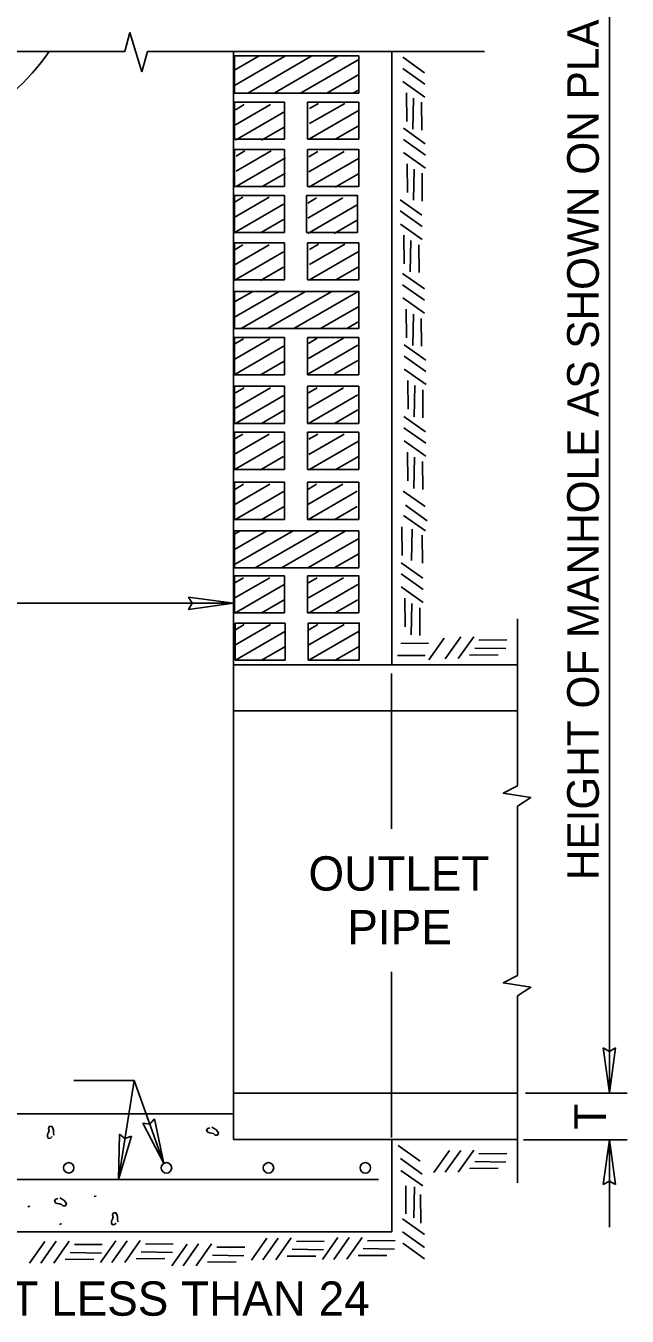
# Model space of a CAD drawing. Extents: x 142 to 502, y -55 to 229.
# Drawn here: x 212.68 to 235.48, y 35.25 to 84.17 of the extents above; entities that cross this region are included whole.
import ezdxf

# ---------------------------------------------------------------- set-up
doc = ezdxf.new("R2010")
doc.units = 0
doc.layers.add('Level 1', color=7, linetype='Continuous')

msp = doc.modelspace()

# ---------------------------------------------------------------- linework, layer by layer
at = {"layer": 'Level 1'}
for p, q in [((234.809, 43.699), (234.809, 105.67)), ((216.434, 83.192), (216.626, 83.912)), ((217.086, 82.424), (216.626, 83.912)), ((196.856, 83.192), (216.434, 83.192)), ((217.291, 83.192), (217.086, 82.424)), ((217.291, 83.192), (230.07, 83.192)), ((220.559, 41.948), (220.559, 83.191)), ((226.559, 59.948), (226.559, 83.191)), ((220.599, 82.487), (221.531, 83.026)), ((220.599, 81.91), (222.531, 83.026)), ((221.094, 81.618), (223.531, 83.026)), ((222.094, 81.618), (224.531, 83.026)), ((223.094, 81.618), (225.304, 82.894)), ((226.975, 82.974), (227.804, 82.389)), ((224.094, 81.618), (225.304, 82.317)), ((226.979, 82.546), (227.808, 81.961)), ((225.094, 81.618), (225.304, 81.74)), ((226.983, 82.052), (227.812, 81.467)), ((222.495, 81.278), (222.495, 79.871)), ((223.368, 81.278), (223.368, 79.871)), ((223.442, 80.459), (224.774, 81.228)), ((223.442, 81.036), (223.774, 81.228)), ((227.119, 81.625), (227.129, 80.538)), ((227.384, 81.43), (227.362, 80.244)), ((227.682, 81.268), (227.692, 80.214)), ((220.627, 80.411), (221.959, 81.18)), ((220.627, 80.988), (220.959, 81.18)), ((220.627, 79.834), (222.503, 80.917)), ((223.442, 79.882), (225.319, 80.965)), ((221.624, 79.832), (222.503, 80.34)), ((224.44, 79.88), (225.319, 80.388)), ((226.999, 80.282), (227.828, 79.697)), ((227.002, 79.854), (227.831, 79.269)), ((220.559, 77.905), (220.559, 79.604)), ((220.651, 78.654), (221.983, 79.423)), ((220.651, 79.231), (220.983, 79.423)), ((222.495, 79.483), (222.495, 78.075)), ((223.368, 79.483), (223.368, 78.075)), ((223.418, 78.63), (224.75, 79.399)), ((223.418, 79.207), (223.75, 79.399)), ((227.007, 79.36), (227.836, 78.775)), ((220.651, 78.076), (222.528, 79.16)), ((223.418, 78.052), (225.295, 79.136)), ((227.143, 78.933), (227.152, 77.847)), ((221.649, 78.075), (222.528, 78.583)), ((224.416, 78.051), (225.295, 78.558)), ((227.408, 78.738), (227.386, 77.552)), ((227.706, 78.576), (227.715, 77.522)), ((220.579, 76.896), (221.911, 77.666)), ((220.579, 77.474), (220.911, 77.666)), ((220.579, 76.319), (222.455, 77.403)), ((222.489, 77.736), (222.489, 76.328)), ((223.32, 77.736), (223.32, 76.328)), ((223.37, 76.872), (224.702, 77.642)), ((223.37, 77.45), (223.702, 77.642)), ((223.37, 76.295), (225.246, 77.378)), ((226.874, 77.576), (227.703, 76.991)), ((221.576, 76.318), (222.455, 76.825)), ((226.878, 77.148), (227.707, 76.563)), ((224.367, 76.294), (225.246, 76.801)), ((226.882, 76.654), (227.711, 76.069)), ((220.559, 74.363), (220.559, 76.061)), ((220.579, 75.091), (221.911, 75.86)), ((220.579, 75.668), (220.911, 75.86)), ((222.495, 75.94), (222.495, 74.533)), ((223.368, 75.94), (223.368, 74.533)), ((223.442, 75.115), (224.774, 75.884)), ((223.442, 75.692), (223.774, 75.884)), ((227.018, 76.227), (227.028, 75.14)), ((227.283, 76.032), (227.261, 74.846)), ((227.581, 75.87), (227.591, 74.816)), ((220.579, 74.514), (222.455, 75.597)), ((223.442, 74.538), (225.319, 75.621)), ((221.576, 74.512), (222.455, 75.02)), ((224.44, 74.536), (225.319, 75.044)), ((226.965, 74.778), (227.794, 74.192)), ((220.599, 73.699), (221.286, 74.096)), ((220.599, 73.122), (222.286, 74.096)), ((220.849, 72.689), (223.286, 74.096)), ((221.849, 72.689), (224.286, 74.096)), ((222.849, 72.689), (225.286, 74.096)), ((226.969, 74.349), (227.798, 73.764)), ((223.849, 72.689), (225.304, 73.529)), ((226.974, 73.855), (227.803, 73.27)), ((227.109, 73.428), (227.119, 72.342)), ((224.849, 72.689), (225.304, 72.952)), ((227.375, 73.233), (227.352, 72.047)), ((227.673, 73.071), (227.682, 72.017)), ((220.559, 70.771), (220.559, 72.47)), ((220.603, 71.528), (221.935, 72.298)), ((220.603, 72.106), (220.935, 72.298)), ((220.603, 70.951), (222.479, 72.034)), ((222.495, 72.349), (222.495, 70.941)), ((223.368, 72.349), (223.368, 70.941)), ((223.394, 71.552), (224.726, 72.322)), ((223.394, 72.13), (223.726, 72.322)), ((223.394, 70.975), (225.27, 72.059)), ((227.022, 72.072), (227.851, 71.487)), ((221.6, 70.95), (222.479, 71.457)), ((224.391, 70.974), (225.27, 71.481)), ((227.026, 71.644), (227.855, 71.058)), ((227.031, 71.15), (227.86, 70.565)), ((220.559, 68.927), (220.559, 70.626)), ((222.495, 70.505), (222.495, 69.097)), ((223.368, 70.505), (223.368, 69.097)), ((227.166, 70.723), (227.176, 69.636)), ((227.431, 70.528), (227.409, 69.342)), ((220.627, 69.675), (221.959, 70.444)), ((220.627, 70.252), (220.959, 70.444)), ((220.627, 69.097), (222.503, 70.181)), ((223.394, 69.675), (224.726, 70.444)), ((223.394, 70.252), (223.726, 70.444)), ((223.394, 69.097), (225.27, 70.181)), ((227.729, 70.366), (227.739, 69.312)), ((221.624, 69.096), (222.503, 69.604)), ((224.391, 69.096), (225.27, 69.604)), ((227.012, 69.355), (227.841, 68.77)), ((220.559, 67.18), (220.559, 68.879)), ((220.579, 67.917), (221.911, 68.687)), ((220.579, 68.495), (220.911, 68.687)), ((222.495, 68.757), (222.495, 67.35)), ((223.368, 68.757), (223.368, 67.35)), ((223.418, 67.917), (224.75, 68.687)), ((223.418, 68.495), (223.75, 68.687)), ((227.016, 68.927), (227.845, 68.342)), ((220.579, 67.34), (222.455, 68.424)), ((223.418, 67.34), (225.295, 68.424)), ((227.021, 68.433), (227.85, 67.848)), ((227.156, 68.006), (227.166, 66.919)), ((221.576, 67.339), (222.455, 67.846)), ((224.416, 67.339), (225.295, 67.846)), ((227.422, 67.811), (227.399, 66.625)), ((227.72, 67.649), (227.729, 66.595)), ((220.559, 65.287), (220.559, 66.986)), ((220.603, 66.016), (221.935, 66.785)), ((220.603, 66.593), (220.935, 66.785)), ((222.495, 66.865), (222.495, 65.457)), ((223.368, 66.865), (223.368, 65.457)), ((223.37, 66.016), (224.702, 66.785)), ((223.37, 66.593), (223.702, 66.785)), ((220.603, 65.438), (222.479, 66.522)), ((223.37, 65.438), (225.246, 66.522)), ((226.995, 66.525), (227.824, 65.94)), ((221.6, 65.437), (222.479, 65.945)), ((224.367, 65.437), (225.246, 65.945)), ((227.003, 65.603), (227.833, 65.018)), ((227.072, 65.989), (227.901, 65.404)), ((226.945, 65.177), (226.955, 64.09)), ((227.331, 65.088), (227.309, 63.902)), ((220.599, 64.896), (220.815, 65.021)), ((220.599, 64.319), (221.815, 65.021)), ((220.599, 63.741), (222.815, 65.021)), ((221.377, 63.614), (223.815, 65.021)), ((222.377, 63.614), (224.815, 65.021)), ((223.377, 63.614), (225.304, 64.726)), ((227.716, 64.852), (227.726, 63.798)), ((224.377, 63.614), (225.304, 64.149)), ((226.91, 63.815), (227.739, 63.229)), ((220.603, 62.477), (221.935, 63.246)), ((220.603, 63.054), (220.935, 63.246)), ((222.495, 63.322), (222.495, 61.915)), ((223.368, 63.322), (223.368, 61.915)), ((223.394, 62.477), (224.726, 63.246)), ((223.394, 63.054), (223.726, 63.246)), ((226.913, 63.386), (227.743, 62.801)), ((220.603, 61.9), (222.479, 62.983)), ((223.394, 61.9), (225.27, 62.983)), ((226.918, 62.893), (227.747, 62.307)), ((192.559, 62.274), (220.559, 62.274)), ((220.559, 62.274), (218.856, 62.508)), ((220.559, 62.274), (218.856, 62.04)), ((221.6, 61.898), (222.479, 62.406)), ((224.391, 61.898), (225.27, 62.406)), ((227.053, 62.466), (227.063, 61.379)), ((227.319, 62.27), (227.297, 61.085)), ((220.559, 59.949), (220.559, 61.648)), ((227.617, 62.108), (227.626, 61.055)), ((231.319, 55.354), (231.319, 61.689)), ((220.627, 60.696), (221.959, 61.465)), ((220.627, 61.273), (220.959, 61.465)), ((220.627, 60.118), (222.503, 61.202)), ((222.519, 61.526), (222.519, 60.119)), ((223.392, 61.526), (223.392, 60.119)), ((223.418, 60.696), (224.75, 61.465)), ((223.418, 61.273), (223.75, 61.465)), ((223.418, 60.118), (225.294, 61.202)), ((226.9, 60.75), (227.953, 60.76)), ((227.96, 60.13), (228.545, 60.959)), ((228.586, 60.172), (229.172, 61.001)), ((229.08, 60.177), (229.666, 61.005)), ((229.864, 60.875), (230.918, 60.885)), ((221.624, 60.117), (222.503, 60.625)), ((224.415, 60.117), (225.294, 60.625)), ((226.774, 60.291), (227.828, 60.3)), ((229.507, 60.312), (230.594, 60.322)), ((229.702, 60.577), (230.888, 60.555)), ((220.559, 59.948), (231.318, 59.948)), ((226.551, 53.721), (226.551, 59.609)), ((220.559, 58.198), (231.318, 58.198)), ((231.319, 52.732), (231.319, 54.583)), ((231.319, 48.164), (231.319, 52.866)), ((226.551, 42.02), (226.551, 48.309)), ((231.319, 40.308), (231.319, 47.392)), ((234.809, 43.717), (234.575, 45.42)), ((234.809, 43.717), (235.043, 45.42)), ((214.5, 44.186), (216.791, 44.186)), ((216.791, 44.186), (216.191, 40.427)), ((216.794, 44.186), (217.914, 41.042)), ((220.559, 43.698), (231.318, 43.698)), ((231.624, 43.699), (235.484, 43.699)), ((186.559, 42.919), (220.559, 42.919)), ((217.914, 41.042), (217.121, 42.567)), ((217.914, 41.042), (217.562, 42.724)), ((216.191, 40.427), (216.229, 42.145)), ((216.191, 40.427), (216.691, 42.072)), ((220.559, 41.948), (231.318, 41.948)), ((226.559, 38.448), (226.559, 41.948)), ((227.63, 41.127), (226.801, 41.713)), ((231.549, 41.937), (235.484, 41.937)), ((234.809, 41.937), (234.575, 40.234)), ((234.809, 41.937), (234.809, 38.625)), ((234.809, 41.937), (235.043, 40.234)), ((227.711, 40.637), (226.882, 41.223)), ((228.158, 40.7), (228.743, 41.529)), ((228.586, 40.704), (229.171, 41.533)), ((229.08, 40.709), (229.665, 41.537)), ((229.702, 41.11), (230.888, 41.087)), ((229.864, 41.408), (230.918, 41.417)), ((217.995, 40.912), (217.995, 40.912)), ((225.582, 40.912), (225.582, 40.912)), ((227.732, 40.188), (226.903, 40.773)), ((229.507, 40.844), (230.594, 40.854)), ((206.411, 40.427), (226.058, 40.427)), ((227.094, 39.133), (227.085, 40.187)), ((227.392, 38.971), (227.414, 40.157)), ((227.658, 38.776), (227.648, 39.863)), ((227.793, 38.349), (226.964, 38.934)), ((186.559, 38.448), (226.559, 38.448)), ((221.239, 37.375), (221.824, 38.205)), ((221.667, 37.379), (222.252, 38.208)), ((222.161, 37.384), (222.746, 38.213)), ((223.931, 37.399), (224.516, 38.228)), ((224.359, 37.403), (224.944, 38.232)), ((224.853, 37.407), (225.438, 38.236)), ((227.798, 37.855), (226.968, 38.44)), ((212.822, 37.253), (213.407, 38.082)), ((213.25, 37.257), (213.835, 38.086)), ((213.744, 37.262), (214.329, 38.09)), ((214.528, 37.961), (215.582, 37.97)), ((215.514, 37.277), (216.099, 38.106)), ((215.942, 37.281), (216.527, 38.11)), ((216.436, 37.285), (217.021, 38.114)), ((217.058, 37.686), (218.244, 37.664)), ((217.22, 37.984), (218.274, 37.994)), ((218.22, 37.152), (218.805, 37.981)), ((218.648, 37.156), (219.234, 37.985)), ((219.142, 37.16), (219.728, 37.99)), ((219.926, 37.859), (220.98, 37.869)), ((222.783, 37.785), (223.969, 37.763)), ((222.945, 38.083), (223.999, 38.092)), ((225.475, 37.808), (226.661, 37.786)), ((225.637, 38.106), (226.691, 38.116)), ((227.801, 37.427), (226.972, 38.012)), ((214.171, 37.397), (215.258, 37.407)), ((214.366, 37.663), (215.552, 37.64)), ((216.863, 37.421), (217.95, 37.431)), ((219.569, 37.296), (220.656, 37.306)), ((219.764, 37.561), (220.95, 37.539)), ((222.588, 37.52), (223.675, 37.529)), ((225.28, 37.543), (226.366, 37.553))]:
    msp.add_line(p, q, dxfattribs=at)
for points in [[(220.598, 81.618), (225.303, 81.618), (225.303, 83.025), (220.598, 83.025)], [(220.598, 72.688), (225.303, 72.688), (225.303, 74.096), (220.598, 74.096)], [(220.598, 63.613), (225.303, 63.613), (225.303, 65.021), (220.598, 65.021)]]:
    msp.add_lwpolyline(points, close=True, dxfattribs=at)
for points in [[(222.495, 81.278), (220.598, 81.278), (220.598, 79.871), (222.495, 79.871)], [(223.368, 79.871), (225.303, 79.871), (225.303, 81.278), (223.368, 81.278)], [(222.495, 79.483), (220.598, 79.483), (220.598, 78.075), (222.495, 78.075)], [(223.368, 78.075), (225.303, 78.075), (225.303, 79.483), (223.368, 79.483)], [(222.489, 77.736), (220.592, 77.736), (220.592, 76.328), (222.489, 76.328)], [(223.32, 76.328), (225.255, 76.328), (225.255, 77.736), (223.32, 77.736)], [(222.495, 75.94), (220.598, 75.94), (220.598, 74.533), (222.495, 74.533)], [(223.368, 74.533), (225.303, 74.533), (225.303, 75.94), (223.368, 75.94)], [(222.495, 72.349), (220.598, 72.349), (220.598, 70.941), (222.495, 70.941)], [(223.368, 70.941), (225.303, 70.941), (225.303, 72.349), (223.368, 72.349)], [(222.495, 70.505), (220.598, 70.505), (220.598, 69.097), (222.495, 69.097)], [(223.368, 69.097), (225.303, 69.097), (225.303, 70.505), (223.368, 70.505)], [(222.495, 68.757), (220.598, 68.757), (220.598, 67.35), (222.495, 67.35)], [(223.368, 67.35), (225.303, 67.35), (225.303, 68.757), (223.368, 68.757)], [(222.495, 66.865), (220.598, 66.865), (220.598, 65.457), (222.495, 65.457)], [(223.368, 65.457), (225.303, 65.457), (225.303, 66.865), (223.368, 66.865)], [(222.495, 63.322), (220.598, 63.322), (220.598, 61.915), (222.495, 61.915)], [(223.368, 61.915), (225.303, 61.915), (225.303, 63.322), (223.368, 63.322)], [(218.856, 62.04), (218.987, 62.276), (218.856, 62.508)], [(222.519, 61.526), (220.622, 61.526), (220.622, 60.119), (222.519, 60.119)], [(223.392, 60.119), (225.327, 60.119), (225.327, 61.526), (223.392, 61.526)], [(231.319, 55.354), (230.784, 55.071), (231.826, 54.911), (231.319, 54.583)], [(231.319, 48.164), (230.784, 47.881), (231.826, 47.721), (231.319, 47.392)], [(234.575, 45.42), (234.811, 45.288), (235.043, 45.42)], [(217.121, 42.567), (217.388, 42.522), (217.562, 42.724)], [(213.741, 42.107), (213.735, 42.211), (213.736, 42.302), (213.711, 42.378), (213.672, 42.445), (213.581, 42.447), (213.537, 42.367), (213.562, 42.292), (213.54, 42.207), (213.509, 42.135), (213.5, 42.058), (213.539, 41.99), (213.622, 42.002), (213.682, 42.054)], [(216.229, 42.145), (216.441, 41.978), (216.691, 42.072)], [(219.732, 42.416), (219.819, 42.359), (219.899, 42.315), (219.951, 42.255), (219.99, 42.187), (219.946, 42.108), (219.855, 42.109), (219.803, 42.169), (219.718, 42.192), (219.64, 42.201), (219.568, 42.232), (219.53, 42.299), (219.581, 42.365), (219.656, 42.391)], [(234.575, 40.234), (234.811, 40.366), (235.043, 40.234)], [(213.967, 39.735), (214.055, 39.678), (214.134, 39.634), (214.187, 39.574), (214.226, 39.506), (214.182, 39.427), (214.091, 39.428), (214.038, 39.488), (213.953, 39.511), (213.876, 39.52), (213.804, 39.551), (213.765, 39.618), (213.817, 39.684), (213.892, 39.71)], [(215.276, 39.78), (215.349, 39.801), (215.352, 39.8)], [(212.758, 39.399), (212.831, 39.42), (212.834, 39.419)], [(216.169, 38.826), (216.162, 38.931), (216.164, 39.022), (216.138, 39.097), (216.099, 39.165), (216.008, 39.166), (215.964, 39.087), (215.99, 39.011), (215.967, 38.926), (215.936, 38.854), (215.927, 38.777), (215.966, 38.709), (216.049, 38.721), (216.109, 38.774)], [(213.954, 38.729), (214.027, 38.749), (214.029, 38.749)]]:
    msp.add_lwpolyline(points, dxfattribs=at)
for centre in [(214.309, 40.872), (218.014, 40.871), (221.882, 40.871), (225.555, 40.871)]:
    msp.add_circle(centre, 0.198, dxfattribs=at)
msp.add_arc((206.555, 88), 8.5, 214.4479, 325.5521, dxfattribs=at)

# ---------------------------------------------------------------- texts
for s, p in [('HEIGHT OF MANHOLE AS SHOWN ON PLANS', (234.408, 51.777)), ('T', (234.677, 42.326))]:
    msp.add_text(s, height=1.2, rotation=90, dxfattribs=at).set_placement(p)
for s, p in [('OUTLET ', (223.399, 51.383)), ('PIPE', (224.873, 49.347)), ('CLASS A CONCRETE POURED NOT LESS THAN 24', (183.504, 35.266))]:
    msp.add_text(s, height=1.3, dxfattribs=at).set_placement(p)

doc.saveas('drawing.dxf')
